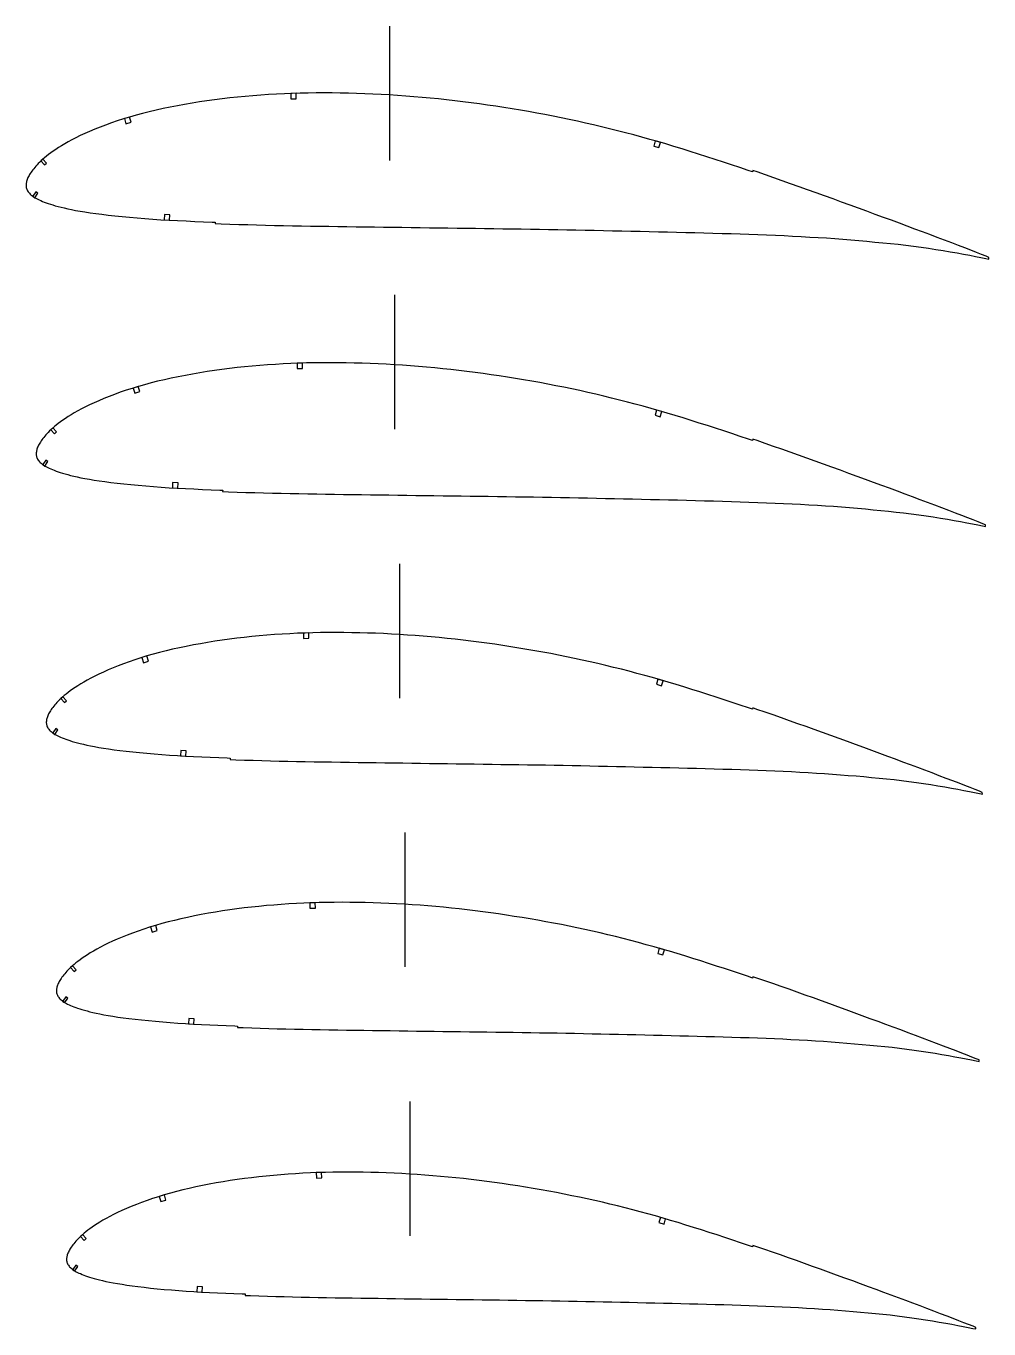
# Model space of a CAD drawing. Header units: metres. Extents: x -812 to 264, y -15627 to 100.
# Drawn here: x -541 to 176, y -10669 to -9700 of the extents above; entities that cross this region are included whole.
import ezdxf

# ---------------------------------------------------------------- set-up
doc = ezdxf.new("R2010")
doc.units = ezdxf.units.M

msp = doc.modelspace()

# ---------------------------------------------------------------- linework, layer by layer
for p, q in [((-270, -9800), (-270, -9700)), ((-266.25, -10000), (-266.25, -9900)), ((-262.5, -10200), (-262.5, -10100)), ((-258.75, -10400), (-258.75, -10300)), ((-255, -10600), (-255, -10500))]:
    msp.add_line(p, q)
at = {"layer": 'FoilLayer'}
for points in [[(175.65, -9872.07), (173.51, -9871.2), (170.06, -9869.86), (166.33, -9868.39), (162.26, -9866.8), (157.82, -9865.11), (153.04, -9863.28), (147.98, -9861.35), (142.68, -9859.33), (137.24, -9857.25), (131.74, -9855.17), (126.19, -9853.12), (120.57, -9851), (114.88, -9848.84), (109.1, -9846.69), (103.22, -9844.52), (97.24, -9842.33), (91.15, -9840.09), (84.96, -9837.83), (78.7, -9835.54), (72.39, -9833.24), (66.06, -9830.93), (59.73, -9828.63), (53.41, -9826.33), (47.08, -9824.05), (40.76, -9821.77), (34.45, -9819.51), (28.17, -9817.27), (21.91, -9815.06), (15.66, -9812.86), (9.42, -9810.69), (3.19, -9808.54), (0.11, -9807.49), (-0.23, -9808.48), (-3.36, -9807.41), (-9.55, -9805.32), (-15.74, -9803.25), (-21.92, -9801.21), (-28.1, -9799.19), (-34.28, -9797.2), (-40.44, -9795.22), (-46.57, -9793.29), (-52.64, -9791.39), (-58.69, -9789.54), (-64.7, -9787.74), (-70.7, -9785.99), (-76.68, -9784.28), (-82.66, -9782.61), (-88.63, -9780.98), (-94.59, -9779.4), (-100.55, -9777.86), (-106.51, -9776.37), (-112.49, -9774.92), (-118.48, -9773.52), (-124.47, -9772.15), (-130.49, -9770.82), (-136.5, -9769.53), (-142.53, -9768.28), (-148.57, -9767.07), (-154.63, -9765.9), (-160.7, -9764.77), (-166.8, -9763.68), (-172.9, -9762.62), (-179.02, -9761.6), (-185.13, -9760.61), (-191.24, -9759.67), (-197.35, -9758.76), (-203.45, -9757.9), (-209.55, -9757.08), (-215.65, -9756.3), (-221.74, -9755.56), (-227.83, -9754.87), (-233.92, -9754.22), (-240.01, -9753.61), (-246.09, -9753.05), (-252.17, -9752.53), (-258.26, -9752.06), (-264.35, -9751.63), (-270.44, -9751.25), (-276.53, -9750.9), (-282.62, -9750.6), (-288.69, -9750.35), (-294.76, -9750.13), (-300.83, -9749.97), (-306.88, -9749.85), (-312.91, -9749.77), (-318.92, -9749.73), (-324.89, -9749.75), (-330.83, -9749.81), (-336.72, -9749.93), (-342.6, -9750.11), (-348.48, -9750.34), (-354.35, -9750.63), (-360.2, -9750.97), (-366.04, -9751.36), (-371.85, -9751.81), (-377.65, -9752.31), (-383.42, -9752.86), (-389.15, -9753.46), (-394.85, -9754.12), (-400.51, -9754.84), (-406.13, -9755.61), (-411.7, -9756.43), (-417.22, -9757.32), (-422.7, -9758.27), (-428.14, -9759.27), (-433.52, -9760.32), (-438.79, -9761.4), (-443.96, -9762.54), (-449.02, -9763.74), (-453.98, -9764.99), (-458.84, -9766.3), (-463.61, -9767.67), (-468.26, -9769.09), (-472.81, -9770.56), (-477.22, -9772.07), (-481.5, -9773.62), (-485.64, -9775.2), (-489.61, -9776.8), (-493.4, -9778.39), (-496.99, -9779.97), (-500.38, -9781.54), (-503.56, -9783.1), (-506.54, -9784.63), (-509.33, -9786.14), (-511.93, -9787.61), (-514.35, -9789.04), (-516.59, -9790.43), (-518.66, -9791.78), (-520.58, -9793.08), (-522.35, -9794.35), (-523.99, -9795.59), (-525.5, -9796.79), (-526.91, -9797.95), (-528.21, -9799.08), (-529.42, -9800.18), (-530.54, -9801.24), (-531.58, -9802.27), (-532.54, -9803.27), (-533.43, -9804.25), (-534.25, -9805.2), (-535.01, -9806.12), (-535.71, -9807.02), (-536.36, -9807.9), (-536.96, -9808.77), (-537.52, -9809.62), (-538.03, -9810.41), (-538.47, -9811.19), (-538.88, -9811.99), (-539.26, -9812.78), (-539.59, -9813.5), (-539.87, -9814.2), (-540.1, -9814.92), (-540.29, -9815.63), (-540.45, -9816.32), (-540.57, -9816.98), (-540.65, -9817.65), (-540.69, -9818.26), (-540.7, -9818.87), (-540.65, -9819.48), (-540.54, -9820.11), (-540.38, -9820.74), (-540.17, -9821.37), (-539.9, -9822), (-539.58, -9822.61), (-539.19, -9823.22), (-538.73, -9823.83), (-538.22, -9824.43), (-537.65, -9825.02), (-537.02, -9825.6), (-536.33, -9826.16), (-535.59, -9826.72), (-534.78, -9827.26), (-533.91, -9827.79), (-532.96, -9828.32), (-531.94, -9828.84), (-530.85, -9829.35), (-529.69, -9829.88), (-528.44, -9830.4), (-527.12, -9830.93), (-525.7, -9831.47), (-524.19, -9832), (-522.57, -9832.54), (-520.81, -9833.08), (-518.92, -9833.63), (-516.87, -9834.19), (-514.67, -9834.76), (-512.28, -9835.35), (-509.7, -9835.94), (-506.9, -9836.52), (-503.85, -9837.11), (-500.54, -9837.69), (-496.93, -9838.28), (-493.03, -9838.88), (-488.84, -9839.48), (-484.36, -9840.06), (-479.59, -9840.63), (-474.54, -9841.18), (-469.23, -9841.72), (-463.71, -9842.24), (-458.03, -9842.75), (-452.24, -9843.22), (-446.35, -9843.66), (-440.35, -9844.04), (-434.22, -9844.39), (-427.98, -9844.71), (-421.64, -9845.02), (-415.23, -9845.3), (-408.73, -9845.56), (-402.17, -9845.81), (-399.96, -9845.89), (-400, -9846.94), (-395.61, -9847.11), (-389.01, -9847.34), (-382.42, -9847.56), (-375.8, -9847.75), (-369.16, -9847.93), (-362.48, -9848.09), (-355.79, -9848.25), (-349.11, -9848.4), (-342.44, -9848.54), (-335.75, -9848.65), (-329.03, -9848.75), (-322.28, -9848.85), (-315.51, -9848.95), (-308.73, -9849.05), (-301.95, -9849.15), (-295.14, -9849.25), (-288.32, -9849.34), (-281.49, -9849.43), (-274.66, -9849.52), (-267.83, -9849.62), (-261, -9849.72), (-254.18, -9849.82), (-247.36, -9849.91), (-240.53, -9850), (-233.7, -9850.09), (-226.87, -9850.19), (-220.04, -9850.28), (-213.22, -9850.38), (-206.39, -9850.48), (-199.56, -9850.56), (-192.74, -9850.65), (-185.92, -9850.74), (-179.11, -9850.83), (-172.3, -9850.93), (-165.5, -9851.03), (-158.7, -9851.14), (-151.9, -9851.26), (-145.12, -9851.38), (-138.34, -9851.51), (-131.56, -9851.65), (-124.77, -9851.8), (-117.96, -9851.95), (-111.14, -9852.1), (-104.33, -9852.25), (-97.51, -9852.39), (-90.7, -9852.54), (-83.9, -9852.69), (-77.09, -9852.85), (-70.28, -9853.01), (-63.48, -9853.17), (-56.7, -9853.33), (-49.93, -9853.49), (-43.17, -9853.67), (-36.41, -9853.85), (-29.65, -9854.05), (-22.89, -9854.24), (-16.17, -9854.44), (-9.5, -9854.64), (-2.87, -9854.86), (3.73, -9855.1), (10.3, -9855.35), (16.8, -9855.61), (23.24, -9855.89), (29.64, -9856.22), (36.03, -9856.57), (42.39, -9856.94), (48.7, -9857.3), (54.89, -9857.67), (60.95, -9858.09), (66.99, -9858.58), (73.03, -9859.08), (79.01, -9859.56), (84.91, -9860.08), (90.78, -9860.66), (96.63, -9861.25), (102.42, -9861.79), (108.13, -9862.38), (113.81, -9863.06), (119.53, -9863.8), (125.21, -9864.53), (130.75, -9865.27), (136.17, -9866.11), (141.55, -9867), (146.84, -9867.91), (151.95, -9868.79), (156.81, -9869.68), (161.4, -9870.55), (165.72, -9871.36), (169.72, -9872.15), (173.41, -9872.88), (175.69, -9873.36)], [(173.21, -10071.08), (171.1, -10070.22), (167.7, -10068.9), (164.02, -10067.44), (160, -10065.88), (155.62, -10064.21), (150.91, -10062.41), (145.92, -10060.5), (140.7, -10058.51), (135.33, -10056.46), (129.91, -10054.41), (124.44, -10052.39), (118.89, -10050.3), (113.29, -10048.17), (107.58, -10046.05), (101.78, -10043.9), (95.89, -10041.75), (89.88, -10039.54), (83.77, -10037.31), (77.6, -10035.05), (71.38, -10032.78), (65.14, -10030.51), (58.9, -10028.23), (52.66, -10025.97), (46.43, -10023.72), (40.19, -10021.48), (33.97, -10019.25), (27.77, -10017.04), (21.6, -10014.85), (15.44, -10012.69), (9.29, -10010.55), (3.14, -10008.43), (0.11, -10007.39), (-0.23, -10008.39), (-3.32, -10007.33), (-9.42, -10005.26), (-15.52, -10003.23), (-21.62, -10001.21), (-27.71, -9999.22), (-33.81, -9997.25), (-39.89, -9995.31), (-45.93, -9993.4), (-51.92, -9991.53), (-57.88, -9989.71), (-63.81, -9987.93), (-69.72, -9986.2), (-75.62, -9984.51), (-81.52, -9982.87), (-87.4, -9981.27), (-93.28, -9979.71), (-99.16, -9978.19), (-105.04, -9976.72), (-110.93, -9975.29), (-116.83, -9973.9), (-122.75, -9972.55), (-128.68, -9971.24), (-134.61, -9969.97), (-140.56, -9968.74), (-146.51, -9967.55), (-152.48, -9966.4), (-158.48, -9965.28), (-164.49, -9964.2), (-170.51, -9963.16), (-176.53, -9962.15), (-182.56, -9961.18), (-188.59, -9960.25), (-194.61, -9959.35), (-200.63, -9958.5), (-206.64, -9957.69), (-212.66, -9956.93), (-218.66, -9956.2), (-224.67, -9955.52), (-230.67, -9954.88), (-236.67, -9954.28), (-242.67, -9953.72), (-248.67, -9953.21), (-254.67, -9952.75), (-260.68, -9952.32), (-266.69, -9951.94), (-272.69, -9951.6), (-278.69, -9951.31), (-284.69, -9951.06), (-290.67, -9950.85), (-296.65, -9950.68), (-302.62, -9950.56), (-308.57, -9950.49), (-314.49, -9950.45), (-320.38, -9950.47), (-326.23, -9950.53), (-332.05, -9950.64), (-337.84, -9950.82), (-343.64, -9951.05), (-349.42, -9951.34), (-355.19, -9951.67), (-360.95, -9952.06), (-366.69, -9952.5), (-372.4, -9952.99), (-378.09, -9953.53), (-383.74, -9954.13), (-389.36, -9954.78), (-394.94, -9955.48), (-400.48, -9956.24), (-405.97, -9957.06), (-411.42, -9957.93), (-416.82, -9958.87), (-422.19, -9959.86), (-427.49, -9960.89), (-432.69, -9961.96), (-437.79, -9963.08), (-442.78, -9964.26), (-447.67, -9965.49), (-452.47, -9966.79), (-457.16, -9968.14), (-461.75, -9969.54), (-466.23, -9970.99), (-470.59, -9972.48), (-474.81, -9974.01), (-478.88, -9975.57), (-482.8, -9977.14), (-486.54, -9978.71), (-490.08, -9980.27), (-493.42, -9981.82), (-496.56, -9983.35), (-499.5, -9984.86), (-502.25, -9986.35), (-504.81, -9987.8), (-507.19, -9989.21), (-509.4, -9990.58), (-511.45, -9991.91), (-513.33, -9993.2), (-515.08, -9994.45), (-516.69, -9995.66), (-518.19, -9996.85), (-519.58, -9998), (-520.86, -9999.11), (-522.06, -10000.19), (-523.16, -10001.24), (-524.18, -10002.25), (-525.13, -10003.24), (-526, -10004.2), (-526.81, -10005.14), (-527.57, -10006.05), (-528.26, -10006.94), (-528.89, -10007.8), (-529.49, -10008.66), (-530.04, -10009.49), (-530.54, -10010.28), (-530.98, -10011.05), (-531.38, -10011.84), (-531.75, -10012.61), (-532.08, -10013.32), (-532.35, -10014.01), (-532.58, -10014.72), (-532.77, -10015.42), (-532.92, -10016.1), (-533.04, -10016.75), (-533.12, -10017.41), (-533.16, -10018), (-533.17, -10018.61), (-533.12, -10019.21), (-533.02, -10019.82), (-532.86, -10020.44), (-532.65, -10021.06), (-532.38, -10021.68), (-532.06, -10022.29), (-531.68, -10022.89), (-531.24, -10023.48), (-530.73, -10024.07), (-530.16, -10024.65), (-529.55, -10025.23), (-528.87, -10025.78), (-528.14, -10026.33), (-527.34, -10026.86), (-526.48, -10027.39), (-525.55, -10027.9), (-524.54, -10028.42), (-523.47, -10028.93), (-522.32, -10029.44), (-521.1, -10029.96), (-519.79, -10030.48), (-518.39, -10031.01), (-516.9, -10031.54), (-515.3, -10032.07), (-513.57, -10032.6), (-511.71, -10033.14), (-509.69, -10033.69), (-507.51, -10034.26), (-505.16, -10034.83), (-502.61, -10035.42), (-499.85, -10036), (-496.85, -10036.58), (-493.58, -10037.15), (-490.03, -10037.73), (-486.18, -10038.32), (-482.05, -10038.91), (-477.63, -10039.49), (-472.93, -10040.05), (-467.95, -10040.59), (-462.71, -10041.12), (-457.27, -10041.64), (-451.67, -10042.14), (-445.96, -10042.6), (-440.15, -10043.03), (-434.23, -10043.41), (-428.19, -10043.75), (-422.03, -10044.07), (-415.79, -10044.37), (-409.46, -10044.65), (-403.05, -10044.9), (-396.58, -10045.16), (-394.41, -10045.24), (-394.45, -10046.29), (-390.12, -10046.45), (-383.61, -10046.68), (-377.1, -10046.89), (-370.58, -10047.08), (-364.03, -10047.26), (-357.45, -10047.42), (-350.85, -10047.58), (-344.26, -10047.73), (-337.68, -10047.86), (-331.09, -10047.97), (-324.46, -10048.07), (-317.8, -10048.16), (-311.13, -10048.26), (-304.45, -10048.37), (-297.75, -10048.46), (-291.04, -10048.56), (-284.31, -10048.64), (-277.58, -10048.74), (-270.85, -10048.83), (-264.11, -10048.93), (-257.38, -10049.03), (-250.65, -10049.12), (-243.92, -10049.21), (-237.19, -10049.3), (-230.46, -10049.39), (-223.72, -10049.48), (-216.99, -10049.58), (-210.25, -10049.68), (-203.52, -10049.77), (-196.79, -10049.85), (-190.06, -10049.94), (-183.34, -10050.03), (-176.62, -10050.12), (-169.91, -10050.22), (-163.2, -10050.32), (-156.5, -10050.43), (-149.8, -10050.54), (-143.1, -10050.66), (-136.42, -10050.79), (-129.73, -10050.93), (-123.03, -10051.07), (-116.32, -10051.22), (-109.6, -10051.37), (-102.88, -10051.52), (-96.16, -10051.66), (-89.44, -10051.8), (-82.73, -10051.96), (-76.02, -10052.11), (-69.3, -10052.27), (-62.6, -10052.43), (-55.91, -10052.58), (-49.23, -10052.74), (-42.57, -10052.92), (-35.91, -10053.1), (-29.24, -10053.29), (-22.58, -10053.48), (-15.95, -10053.67), (-9.36, -10053.87), (-2.83, -10054.09), (3.68, -10054.33), (10.16, -10054.57), (16.57, -10054.83), (22.92, -10055.11), (29.23, -10055.43), (35.53, -10055.78), (41.8, -10056.14), (48.02, -10056.5), (54.12, -10056.86), (60.1, -10057.28), (66.06, -10057.76), (72.02, -10058.25), (77.91, -10058.72), (83.73, -10059.24), (89.52, -10059.81), (95.29, -10060.39), (101, -10060.93), (106.63, -10061.51), (112.23, -10062.18), (117.87, -10062.9), (123.47, -10063.62), (128.93, -10064.35), (134.28, -10065.18), (139.59, -10066.06), (144.8, -10066.96), (149.84, -10067.83), (154.63, -10068.7), (159.16, -10069.56), (163.42, -10070.37), (167.37, -10071.14), (171.01, -10071.86), (173.25, -10072.34)], [(170.76, -10270.08), (168.68, -10269.23), (165.33, -10267.93), (161.71, -10266.5), (157.75, -10264.96), (153.43, -10263.31), (148.78, -10261.54), (143.86, -10259.65), (138.71, -10257.69), (133.42, -10255.67), (128.07, -10253.65), (122.68, -10251.66), (117.22, -10249.59), (111.69, -10247.5), (106.06, -10245.41), (100.35, -10243.29), (94.53, -10241.17), (88.61, -10238.99), (82.59, -10236.79), (76.51, -10234.56), (70.37, -10232.33), (64.22, -10230.08), (58.07, -10227.84), (51.92, -10225.61), (45.77, -10223.39), (39.62, -10221.18), (33.49, -10218.98), (27.38, -10216.8), (21.29, -10214.65), (15.22, -10212.52), (9.15, -10210.41), (3.1, -10208.32), (0.1, -10207.29), (-0.24, -10208.29), (-3.28, -10207.25), (-9.3, -10205.21), (-15.31, -10203.2), (-21.32, -10201.21), (-27.33, -10199.25), (-33.34, -10197.31), (-39.33, -10195.4), (-45.29, -10193.51), (-51.19, -10191.67), (-57.07, -10189.87), (-62.91, -10188.12), (-68.74, -10186.42), (-74.56, -10184.75), (-80.37, -10183.13), (-86.18, -10181.55), (-91.97, -10180.01), (-97.77, -10178.52), (-103.57, -10177.07), (-109.37, -10175.66), (-115.19, -10174.29), (-121.03, -10172.96), (-126.87, -10171.67), (-132.72, -10170.41), (-138.58, -10169.2), (-144.45, -10168.03), (-150.34, -10166.89), (-156.25, -10165.79), (-162.17, -10164.73), (-168.11, -10163.7), (-174.05, -10162.7), (-179.99, -10161.75), (-185.93, -10160.83), (-191.87, -10159.95), (-197.81, -10159.11), (-203.74, -10158.31), (-209.66, -10157.55), (-215.59, -10156.84), (-221.51, -10156.16), (-227.43, -10155.53), (-233.34, -10154.94), (-239.26, -10154.4), (-245.17, -10153.89), (-251.09, -10153.43), (-257.01, -10153.02), (-262.93, -10152.64), (-268.85, -10152.31), (-274.77, -10152.02), (-280.68, -10151.77), (-286.58, -10151.56), (-292.47, -10151.4), (-298.35, -10151.28), (-304.22, -10151.21), (-310.06, -10151.17), (-315.87, -10151.18), (-321.64, -10151.25), (-327.37, -10151.36), (-333.08, -10151.53), (-338.8, -10151.76), (-344.5, -10152.04), (-350.19, -10152.37), (-355.86, -10152.75), (-361.52, -10153.19), (-367.16, -10153.67), (-372.76, -10154.21), (-378.34, -10154.8), (-383.88, -10155.44), (-389.38, -10156.13), (-394.84, -10156.88), (-400.25, -10157.68), (-405.62, -10158.55), (-410.95, -10159.47), (-416.24, -10160.44), (-421.46, -10161.46), (-426.59, -10162.52), (-431.62, -10163.62), (-436.54, -10164.78), (-441.36, -10166), (-446.09, -10167.28), (-450.72, -10168.61), (-455.24, -10169.99), (-459.66, -10171.42), (-463.95, -10172.89), (-468.11, -10174.4), (-472.13, -10175.93), (-475.99, -10177.48), (-479.68, -10179.03), (-483.17, -10180.57), (-486.46, -10182.09), (-489.56, -10183.6), (-492.45, -10185.09), (-495.16, -10186.56), (-497.69, -10187.99), (-500.04, -10189.38), (-502.21, -10190.73), (-504.23, -10192.04), (-506.09, -10193.31), (-507.81, -10194.54), (-509.4, -10195.74), (-510.88, -10196.91), (-512.25, -10198.04), (-513.51, -10199.14), (-514.69, -10200.2), (-515.78, -10201.23), (-516.78, -10202.23), (-517.71, -10203.21), (-518.58, -10204.15), (-519.38, -10205.08), (-520.12, -10205.98), (-520.8, -10206.85), (-521.43, -10207.71), (-522.01, -10208.55), (-522.56, -10209.37), (-523.05, -10210.14), (-523.48, -10210.9), (-523.88, -10211.68), (-524.24, -10212.44), (-524.56, -10213.14), (-524.83, -10213.82), (-525.06, -10214.52), (-525.24, -10215.21), (-525.4, -10215.87), (-525.51, -10216.52), (-525.59, -10217.17), (-525.63, -10217.75), (-525.64, -10218.34), (-525.59, -10218.94), (-525.49, -10219.54), (-525.33, -10220.15), (-525.13, -10220.76), (-524.87, -10221.36), (-524.55, -10221.96), (-524.18, -10222.55), (-523.74, -10223.14), (-523.24, -10223.72), (-522.68, -10224.29), (-522.07, -10224.85), (-521.41, -10225.4), (-520.69, -10225.94), (-519.9, -10226.47), (-519.05, -10226.98), (-518.14, -10227.49), (-517.15, -10228), (-516.09, -10228.5), (-514.96, -10229.01), (-513.75, -10229.52), (-512.46, -10230.03), (-511.09, -10230.55), (-509.62, -10231.08), (-508.04, -10231.6), (-506.33, -10232.12), (-504.49, -10232.66), (-502.51, -10233.2), (-500.36, -10233.76), (-498.04, -10234.32), (-495.53, -10234.9), (-492.81, -10235.47), (-489.85, -10236.04), (-486.63, -10236.61), (-483.12, -10237.18), (-479.33, -10237.76), (-475.26, -10238.34), (-470.9, -10238.91), (-466.26, -10239.46), (-461.35, -10240), (-456.19, -10240.52), (-450.82, -10241.03), (-445.3, -10241.52), (-439.67, -10241.98), (-433.95, -10242.4), (-428.12, -10242.78), (-422.16, -10243.11), (-416.09, -10243.43), (-409.93, -10243.72), (-403.69, -10244), (-397.37, -10244.25), (-390.99, -10244.5), (-388.85, -10244.58), (-388.89, -10245.63), (-384.62, -10245.79), (-378.21, -10246.02), (-371.79, -10246.23), (-365.36, -10246.41), (-358.9, -10246.58), (-352.41, -10246.75), (-345.91, -10246.9), (-339.41, -10247.05), (-332.93, -10247.18), (-326.42, -10247.29), (-319.89, -10247.39), (-313.33, -10247.48), (-306.75, -10247.58), (-300.16, -10247.68), (-293.56, -10247.77), (-286.94, -10247.86), (-280.31, -10247.95), (-273.67, -10248.04), (-267.03, -10248.13), (-260.39, -10248.23), (-253.75, -10248.33), (-247.12, -10248.43), (-240.49, -10248.51), (-233.85, -10248.6), (-227.21, -10248.69), (-220.57, -10248.78), (-213.93, -10248.88), (-207.29, -10248.97), (-200.66, -10249.06), (-194.02, -10249.15), (-187.38, -10249.23), (-180.75, -10249.31), (-174.13, -10249.41), (-167.52, -10249.5), (-160.9, -10249.6), (-154.29, -10249.71), (-147.69, -10249.82), (-141.09, -10249.94), (-134.5, -10250.07), (-127.91, -10250.2), (-121.3, -10250.35), (-114.68, -10250.5), (-108.06, -10250.64), (-101.43, -10250.78), (-94.8, -10250.92), (-88.18, -10251.07), (-81.56, -10251.22), (-74.95, -10251.37), (-68.33, -10251.53), (-61.72, -10251.68), (-55.12, -10251.83), (-48.54, -10251.99), (-41.97, -10252.16), (-35.4, -10252.35), (-28.82, -10252.53), (-22.26, -10252.72), (-15.72, -10252.91), (-9.23, -10253.11), (-2.79, -10253.32), (3.63, -10253.55), (10.01, -10253.8), (16.34, -10254.05), (22.6, -10254.33), (28.82, -10254.64), (35.03, -10254.99), (41.21, -10255.35), (47.35, -10255.7), (53.36, -10256.05), (59.26, -10256.47), (65.13, -10256.94), (71, -10257.43), (76.82, -10257.89), (82.55, -10258.39), (88.26, -10258.96), (93.95, -10259.53), (99.58, -10260.07), (105.13, -10260.63), (110.65, -10261.3), (116.21, -10262.01), (121.73, -10262.72), (127.12, -10263.44), (132.39, -10264.26), (137.62, -10265.13), (142.76, -10266.01), (147.73, -10266.87), (152.45, -10267.73), (156.92, -10268.58), (161.12, -10269.37), (165.01, -10270.13), (168.6, -10270.85), (170.82, -10271.31)], [(168.32, -10469.08), (166.27, -10468.25), (162.97, -10466.97), (159.39, -10465.56), (155.49, -10464.04), (151.23, -10462.41), (146.65, -10460.67), (141.8, -10458.81), (136.73, -10456.87), (131.51, -10454.88), (126.24, -10452.89), (120.93, -10450.93), (115.54, -10448.89), (110.09, -10446.82), (104.55, -10444.76), (98.91, -10442.68), (93.18, -10440.58), (87.34, -10438.44), (81.41, -10436.27), (75.41, -10434.08), (69.37, -10431.87), (63.3, -10429.66), (57.24, -10427.45), (51.18, -10425.25), (45.11, -10423.06), (39.06, -10420.89), (33.01, -10418.72), (26.99, -10416.57), (20.99, -10414.45), (15, -10412.35), (9.02, -10410.27), (3.05, -10408.21), (0.1, -10407.2), (-0.24, -10408.19), (-3.24, -10407.16), (-9.17, -10405.16), (-15.1, -10403.17), (-21.02, -10401.22), (-26.95, -10399.28), (-32.87, -10397.37), (-38.78, -10395.48), (-44.64, -10393.62), (-50.47, -10391.81), (-56.26, -10390.04), (-62.02, -10388.31), (-67.77, -10386.63), (-73.5, -10384.99), (-79.23, -10383.39), (-84.95, -10381.83), (-90.67, -10380.32), (-96.38, -10378.85), (-102.09, -10377.42), (-107.82, -10376.03), (-113.55, -10374.68), (-119.3, -10373.37), (-125.06, -10372.09), (-130.83, -10370.86), (-136.61, -10369.66), (-142.39, -10368.5), (-148.2, -10367.38), (-154.02, -10366.3), (-159.86, -10365.25), (-165.71, -10364.24), (-171.57, -10363.26), (-177.42, -10362.31), (-183.28, -10361.41), (-189.13, -10360.54), (-194.98, -10359.71), (-200.83, -10358.93), (-206.67, -10358.18), (-212.51, -10357.48), (-218.35, -10356.81), (-224.18, -10356.19), (-230.01, -10355.61), (-235.84, -10355.07), (-241.67, -10354.57), (-247.5, -10354.12), (-253.34, -10353.71), (-259.18, -10353.34), (-265.01, -10353.01), (-270.84, -10352.72), (-276.67, -10352.48), (-282.48, -10352.27), (-288.29, -10352.12), (-294.09, -10352), (-299.88, -10351.92), (-305.63, -10351.89), (-311.36, -10351.9), (-317.04, -10351.96), (-322.69, -10352.08), (-328.33, -10352.25), (-333.95, -10352.47), (-339.58, -10352.75), (-345.19, -10353.07), (-350.78, -10353.45), (-356.35, -10353.88), (-361.91, -10354.36), (-367.43, -10354.88), (-372.93, -10355.46), (-378.39, -10356.1), (-383.81, -10356.78), (-389.2, -10357.52), (-394.53, -10358.31), (-399.82, -10359.16), (-405.07, -10360.07), (-410.29, -10361.03), (-415.44, -10362.03), (-420.49, -10363.07), (-425.45, -10364.16), (-430.3, -10365.31), (-435.05, -10366.51), (-439.71, -10367.76), (-444.27, -10369.08), (-448.73, -10370.44), (-453.09, -10371.85), (-457.32, -10373.3), (-461.42, -10374.78), (-465.38, -10376.3), (-469.18, -10377.82), (-472.82, -10379.35), (-476.26, -10380.86), (-479.5, -10382.37), (-482.55, -10383.86), (-485.41, -10385.33), (-488.08, -10386.77), (-490.57, -10388.18), (-492.88, -10389.55), (-495.03, -10390.88), (-497.01, -10392.17), (-498.85, -10393.42), (-500.55, -10394.64), (-502.11, -10395.82), (-503.57, -10396.97), (-504.91, -10398.09), (-506.16, -10399.17), (-507.32, -10400.21), (-508.39, -10401.23), (-509.38, -10402.22), (-510.3, -10403.17), (-511.15, -10404.11), (-511.94, -10405.02), (-512.67, -10405.91), (-513.34, -10406.77), (-513.96, -10407.61), (-514.54, -10408.44), (-515.07, -10409.25), (-515.55, -10410.01), (-515.98, -10410.75), (-516.37, -10411.52), (-516.73, -10412.27), (-517.05, -10412.96), (-517.31, -10413.63), (-517.53, -10414.31), (-517.72, -10415), (-517.87, -10415.65), (-517.98, -10416.28), (-518.06, -10416.92), (-518.1, -10417.5), (-518.1, -10418.08), (-518.06, -10418.66), (-517.96, -10419.26), (-517.81, -10419.85), (-517.6, -10420.45), (-517.35, -10421.05), (-517.04, -10421.64), (-516.67, -10422.22), (-516.24, -10422.79), (-515.75, -10423.36), (-515.2, -10423.93), (-514.6, -10424.48), (-513.95, -10425.02), (-513.24, -10425.55), (-512.47, -10426.07), (-511.63, -10426.58), (-510.72, -10427.08), (-509.75, -10427.58), (-508.71, -10428.07), (-507.59, -10428.57), (-506.4, -10429.08), (-505.13, -10429.59), (-503.78, -10430.1), (-502.33, -10430.61), (-500.77, -10431.13), (-499.09, -10431.64), (-497.28, -10432.17), (-495.32, -10432.7), (-493.21, -10433.25), (-490.92, -10433.81), (-488.45, -10434.38), (-485.76, -10434.94), (-482.85, -10435.5), (-479.67, -10436.06), (-476.22, -10436.63), (-472.48, -10437.2), (-468.46, -10437.77), (-464.17, -10438.33), (-459.6, -10438.88), (-454.76, -10439.4), (-449.67, -10439.92), (-444.38, -10440.42), (-438.94, -10440.91), (-433.39, -10441.36), (-427.75, -10441.77), (-422, -10442.14), (-416.13, -10442.48), (-410.14, -10442.79), (-404.07, -10443.08), (-397.92, -10443.35), (-391.7, -10443.6), (-385.41, -10443.84), (-383.3, -10443.92), (-383.33, -10444.97), (-379.13, -10445.13), (-372.8, -10445.35), (-366.48, -10445.56), (-360.15, -10445.74), (-353.78, -10445.91), (-347.38, -10446.07), (-340.97, -10446.22), (-334.57, -10446.37), (-328.17, -10446.5), (-321.76, -10446.61), (-315.32, -10446.7), (-308.85, -10446.79), (-302.37, -10446.89), (-295.87, -10446.99), (-289.36, -10447.09), (-282.84, -10447.17), (-276.31, -10447.26), (-269.76, -10447.35), (-263.22, -10447.44), (-256.67, -10447.54), (-250.13, -10447.63), (-243.59, -10447.73), (-237.05, -10447.81), (-230.51, -10447.9), (-223.96, -10447.99), (-217.42, -10448.08), (-210.87, -10448.17), (-204.33, -10448.26), (-197.79, -10448.35), (-191.25, -10448.44), (-184.71, -10448.52), (-178.17, -10448.6), (-171.65, -10448.69), (-165.12, -10448.79), (-158.6, -10448.89), (-152.09, -10448.99), (-145.58, -10449.1), (-139.07, -10449.22), (-132.58, -10449.34), (-126.08, -10449.48), (-119.57, -10449.62), (-113.04, -10449.77), (-106.51, -10449.91), (-99.98, -10450.05), (-93.45, -10450.19), (-86.92, -10450.33), (-80.4, -10450.48), (-73.87, -10450.63), (-67.35, -10450.79), (-60.84, -10450.94), (-54.33, -10451.09), (-47.85, -10451.24), (-41.37, -10451.41), (-34.9, -10451.59), (-28.41, -10451.78), (-21.94, -10451.96), (-15.5, -10452.15), (-9.1, -10452.34), (-2.75, -10452.55), (3.58, -10452.78), (9.87, -10453.02), (16.11, -10453.27), (22.27, -10453.55), (28.41, -10453.86), (34.53, -10454.2), (40.63, -10454.55), (46.67, -10454.89), (52.6, -10455.25), (58.41, -10455.65), (64.2, -10456.12), (69.99, -10456.6), (75.72, -10457.06), (81.37, -10457.55), (87, -10458.12), (92.6, -10458.68), (98.16, -10459.2), (103.63, -10459.76), (109.07, -10460.42), (114.55, -10461.12), (119.99, -10461.82), (125.3, -10462.53), (130.5, -10463.33), (135.66, -10464.19), (140.72, -10465.06), (145.62, -10465.91), (150.28, -10466.76), (154.68, -10467.59), (158.82, -10468.37), (162.66, -10469.12), (166.19, -10469.83), (168.38, -10470.29)], [(165.88, -10668.09), (163.86, -10667.27), (160.6, -10666), (157.08, -10664.61), (153.24, -10663.12), (149.04, -10661.51), (144.52, -10659.79), (139.75, -10657.96), (134.75, -10656.05), (129.6, -10654.09), (124.41, -10652.13), (119.17, -10650.19), (113.86, -10648.19), (108.49, -10646.15), (103.03, -10644.12), (97.48, -10642.07), (91.83, -10640), (86.07, -10637.89), (80.23, -10635.75), (74.32, -10633.59), (68.36, -10631.42), (62.38, -10629.24), (56.41, -10627.06), (50.43, -10624.89), (44.46, -10622.73), (38.49, -10620.59), (32.53, -10618.45), (26.59, -10616.34), (20.68, -10614.24), (14.78, -10612.17), (8.89, -10610.12), (3.01, -10608.09), (0.09, -10607.1), (-0.25, -10608.09), (-3.2, -10607.08), (-9.05, -10605.1), (-14.89, -10603.15), (-20.73, -10601.22), (-26.56, -10599.32), (-32.4, -10597.43), (-38.22, -10595.57), (-44, -10593.74), (-49.74, -10591.95), (-55.45, -10590.2), (-61.13, -10588.5), (-66.79, -10586.84), (-72.44, -10585.23), (-78.09, -10583.65), (-83.73, -10582.12), (-89.36, -10580.63), (-94.98, -10579.18), (-100.62, -10577.77), (-106.26, -10576.4), (-111.91, -10575.07), (-117.58, -10573.78), (-123.25, -10572.52), (-128.94, -10571.3), (-134.63, -10570.12), (-140.33, -10568.98), (-146.05, -10567.88), (-151.79, -10566.81), (-157.55, -10565.78), (-163.31, -10564.78), (-169.08, -10563.81), (-174.86, -10562.88), (-180.63, -10561.99), (-186.4, -10561.13), (-192.16, -10560.32), (-197.92, -10559.54), (-203.68, -10558.81), (-209.43, -10558.11), (-215.18, -10557.46), (-220.93, -10556.85), (-226.68, -10556.27), (-232.43, -10555.74), (-238.17, -10555.25), (-243.92, -10554.81), (-249.67, -10554.4), (-255.42, -10554.04), (-261.17, -10553.71), (-266.92, -10553.43), (-272.66, -10553.19), (-278.39, -10552.99), (-284.12, -10552.83), (-289.83, -10552.72), (-295.53, -10552.64), (-301.2, -10552.61), (-306.84, -10552.62), (-312.45, -10552.68), (-318.01, -10552.79), (-323.57, -10552.96), (-329.11, -10553.18), (-334.65, -10553.46), (-340.18, -10553.78), (-345.69, -10554.15), (-351.19, -10554.57), (-356.66, -10555.04), (-362.11, -10555.56), (-367.52, -10556.13), (-372.9, -10556.75), (-378.25, -10557.43), (-383.55, -10558.16), (-388.81, -10558.94), (-394.02, -10559.77), (-399.2, -10560.67), (-404.34, -10561.62), (-409.41, -10562.6), (-414.4, -10563.63), (-419.28, -10564.7), (-424.06, -10565.83), (-428.74, -10567.01), (-433.33, -10568.25), (-437.83, -10569.55), (-442.22, -10570.89), (-446.51, -10572.28), (-450.68, -10573.7), (-454.72, -10575.17), (-458.63, -10576.66), (-462.38, -10578.16), (-465.96, -10579.67), (-469.35, -10581.16), (-472.55, -10582.64), (-475.55, -10584.11), (-478.36, -10585.56), (-480.99, -10586.98), (-483.45, -10588.37), (-485.73, -10589.72), (-487.84, -10591.03), (-489.8, -10592.3), (-491.61, -10593.54), (-493.28, -10594.73), (-494.82, -10595.9), (-496.25, -10597.03), (-497.58, -10598.13), (-498.81, -10599.2), (-499.95, -10600.23), (-501.01, -10601.23), (-501.99, -10602.2), (-502.89, -10603.14), (-503.73, -10604.06), (-504.5, -10604.96), (-505.22, -10605.83), (-505.89, -10606.68), (-506.5, -10607.51), (-507.06, -10608.33), (-507.59, -10609.13), (-508.06, -10609.87), (-508.48, -10610.61), (-508.87, -10611.36), (-509.23, -10612.1), (-509.54, -10612.78), (-509.8, -10613.44), (-510.01, -10614.11), (-510.19, -10614.78), (-510.34, -10615.43), (-510.46, -10616.05), (-510.53, -10616.68), (-510.57, -10617.24), (-510.57, -10617.82), (-510.53, -10618.39), (-510.43, -10618.97), (-510.28, -10619.56), (-510.08, -10620.15), (-509.83, -10620.73), (-509.53, -10621.31), (-509.17, -10621.88), (-508.74, -10622.45), (-508.26, -10623.01), (-507.72, -10623.57), (-507.13, -10624.11), (-506.49, -10624.64), (-505.79, -10625.17), (-505.03, -10625.68), (-504.2, -10626.18), (-503.31, -10626.67), (-502.35, -10627.16), (-501.33, -10627.65), (-500.23, -10628.14), (-499.05, -10628.64), (-497.8, -10629.14), (-496.47, -10629.64), (-495.04, -10630.15), (-493.51, -10630.65), (-491.85, -10631.16), (-490.07, -10631.68), (-488.14, -10632.21), (-486.05, -10632.75), (-483.8, -10633.3), (-481.36, -10633.86), (-478.72, -10634.41), (-475.85, -10634.97), (-472.72, -10635.52), (-469.31, -10636.07), (-465.63, -10636.64), (-461.67, -10637.2), (-457.44, -10637.76), (-452.94, -10638.29), (-448.17, -10638.81), (-443.15, -10639.32), (-437.94, -10639.81), (-432.58, -10640.29), (-427.11, -10640.74), (-421.55, -10641.15), (-415.88, -10641.51), (-410.09, -10641.84), (-404.2, -10642.15), (-398.22, -10642.43), (-392.16, -10642.7), (-386.02, -10642.94), (-379.82, -10643.18), (-377.74, -10643.26), (-377.78, -10644.31), (-373.63, -10644.47), (-367.4, -10644.69), (-361.17, -10644.89), (-354.93, -10645.07), (-348.65, -10645.24), (-342.34, -10645.4), (-336.03, -10645.55), (-329.72, -10645.69), (-323.41, -10645.82), (-317.1, -10645.92), (-310.75, -10646.02), (-304.38, -10646.11), (-297.99, -10646.2), (-291.58, -10646.3), (-285.17, -10646.4), (-278.74, -10646.48), (-272.3, -10646.57), (-265.85, -10646.66), (-259.4, -10646.75), (-252.95, -10646.84), (-246.5, -10646.94), (-240.06, -10647.03), (-233.62, -10647.11), (-227.17, -10647.2), (-220.72, -10647.28), (-214.27, -10647.37), (-207.82, -10647.47), (-201.37, -10647.56), (-194.92, -10647.65), (-188.48, -10647.73), (-182.03, -10647.81), (-175.59, -10647.89), (-169.16, -10647.98), (-162.73, -10648.07), (-156.31, -10648.17), (-149.88, -10648.28), (-143.47, -10648.39), (-137.06, -10648.5), (-130.66, -10648.62), (-124.25, -10648.76), (-117.83, -10648.9), (-111.4, -10649.04), (-104.97, -10649.18), (-98.53, -10649.32), (-92.09, -10649.46), (-85.66, -10649.6), (-79.23, -10649.74), (-72.8, -10649.89), (-66.38, -10650.04), (-59.95, -10650.19), (-53.55, -10650.34), (-47.15, -10650.49), (-40.77, -10650.66), (-34.39, -10650.84), (-28, -10651.02), (-21.62, -10651.2), (-15.27, -10651.39), (-8.97, -10651.58), (-2.71, -10651.79), (3.52, -10652.01), (9.73, -10652.25), (15.87, -10652.49), (21.95, -10652.76), (28, -10653.07), (34.03, -10653.4), (40.04, -10653.75), (45.99, -10654.09), (51.84, -10654.44), (57.57, -10654.84), (63.27, -10655.3), (68.97, -10655.77), (74.62, -10656.22), (80.19, -10656.71), (85.74, -10657.27), (91.26, -10657.82), (96.74, -10658.34), (102.13, -10658.89), (107.49, -10659.53), (112.89, -10660.23), (118.26, -10660.92), (123.49, -10661.62), (128.61, -10662.41), (133.69, -10663.25), (138.68, -10664.11), (143.51, -10664.95), (148.1, -10665.78), (152.44, -10666.6), (156.52, -10667.37), (160.3, -10668.11), (163.78, -10668.81), (165.94, -10669.26)]]:
    msp.add_lwpolyline(points, close=True, dxfattribs=at)
at = {"layer": 'StringerLayer'}
for points in [[(-343.7, -9754.14), (-339.7, -9754.02), (-339.82, -9750.02), (-343.82, -9750.14), (-343.7, -9754.14)], [(-466.34, -9772.69), (-462.51, -9771.52), (-463.68, -9767.69), (-467.51, -9768.86), (-466.34, -9772.69)], [(-73.69, -9789.28), (-69.85, -9790.4), (-68.73, -9786.56), (-72.57, -9785.44), (-73.69, -9789.28)], [(-526.9, -9803.29), (-525.42, -9801.95), (-528.11, -9798.98), (-529.59, -9800.33), (-526.9, -9803.29)], [(-531.87, -9824.39), (-533.54, -9823.28), (-535.76, -9826.6), (-534.1, -9827.72), (-531.87, -9824.39)], [(-433.69, -9840.41), (-437.69, -9840.18), (-437.91, -9844.18), (-433.92, -9844.4), (-433.69, -9840.41)], [(-338.95, -9954.86), (-334.95, -9954.73), (-335.07, -9950.74), (-339.07, -9950.86), (-338.95, -9954.86)], [(-459.87, -9973.15), (-456.04, -9971.98), (-457.21, -9968.15), (-461.04, -9969.32), (-459.87, -9973.15)], [(-72.72, -9989.49), (-68.88, -9990.62), (-67.75, -9986.78), (-71.59, -9985.65), (-72.72, -9989.49)], [(-519.55, -10003.31), (-518.06, -10001.97), (-520.75, -9999.01), (-522.23, -10000.35), (-519.55, -10003.31)], [(-524.43, -10024), (-526.09, -10022.89), (-528.32, -10026.21), (-526.66, -10027.32), (-524.43, -10024)], [(-427.64, -10039.78), (-431.63, -10039.55), (-431.86, -10043.54), (-427.86, -10043.77), (-427.64, -10039.78)], [(-334.2, -10155.57), (-330.2, -10155.45), (-330.33, -10151.45), (-334.32, -10151.57), (-334.2, -10155.57)], [(-453.39, -10173.61), (-449.57, -10172.44), (-450.74, -10168.61), (-454.56, -10169.78), (-453.39, -10173.61)], [(-71.74, -10189.71), (-67.9, -10190.83), (-66.78, -10186.99), (-70.62, -10185.87), (-71.74, -10189.71)], [(-512.19, -10203.33), (-510.7, -10201.99), (-513.39, -10199.03), (-514.87, -10200.37), (-512.19, -10203.33)], [(-516.99, -10223.6), (-518.65, -10222.49), (-520.88, -10225.82), (-519.22, -10226.93), (-516.99, -10223.6)], [(-421.58, -10239.14), (-425.58, -10238.91), (-425.8, -10242.91), (-421.81, -10243.13), (-421.58, -10239.14)], [(-329.45, -10356.28), (-325.46, -10356.16), (-325.58, -10352.16), (-329.58, -10352.29), (-329.45, -10356.28)], [(-446.92, -10374.07), (-443.1, -10372.9), (-444.26, -10369.07), (-448.09, -10370.24), (-446.92, -10374.07)], [(-70.77, -10389.92), (-66.93, -10391.04), (-65.8, -10387.21), (-69.64, -10386.08), (-70.77, -10389.92)], [(-504.83, -10403.35), (-503.34, -10402.01), (-506.03, -10399.05), (-507.51, -10400.39), (-504.83, -10403.35)], [(-509.55, -10423.21), (-511.21, -10422.1), (-513.44, -10425.42), (-511.77, -10426.53), (-509.55, -10423.21)], [(-415.53, -10438.5), (-419.52, -10438.28), (-419.75, -10442.27), (-415.75, -10442.5), (-415.53, -10438.5)], [(-324.71, -10557), (-320.71, -10556.88), (-320.83, -10552.88), (-324.83, -10553), (-324.71, -10557)], [(-440.45, -10574.53), (-436.62, -10573.36), (-437.79, -10569.53), (-441.62, -10570.7), (-440.45, -10574.53)], [(-69.79, -10590.13), (-65.95, -10591.26), (-64.83, -10587.42), (-68.67, -10586.3), (-69.79, -10590.13)], [(-497.47, -10603.37), (-495.99, -10602.03), (-498.67, -10599.07), (-500.15, -10600.41), (-497.47, -10603.37)], [(-502.11, -10622.81), (-503.77, -10621.7), (-506, -10625.03), (-504.33, -10626.14), (-502.11, -10622.81)], [(-409.47, -10637.87), (-413.47, -10637.64), (-413.69, -10641.63), (-409.7, -10641.86), (-409.47, -10637.87)]]:
    msp.add_lwpolyline(points, dxfattribs=at)

doc.saveas('drawing.dxf')
